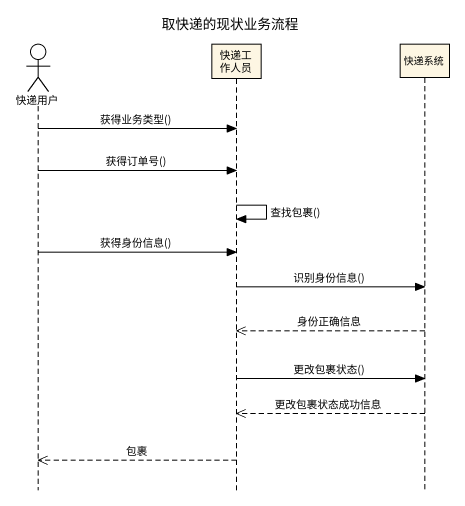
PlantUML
@startuml
title 取快递的现状业务流程
hide footbox
actor 快递用户
participant 快递工作人员
participant 快递系统

快递用户 -> 快递工作人员 : 获得业务类型()
快递用户 -> 快递工作人员 : 获得订单号()
快递工作人员 -> 快递工作人员 : 查找包裹()
快递用户 -> 快递工作人员 : 获得身份信息()
快递工作人员 -> 快递系统 : 识别身份信息()
快递系统 -->> 快递工作人员 : 身份正确信息
快递工作人员 -> 快递系统 : 更改包裹状态()
快递系统 -->> 快递工作人员 : 更改包裹状态成功信息
快递工作人员 -->> 快递用户 : 包裹
@enduml
